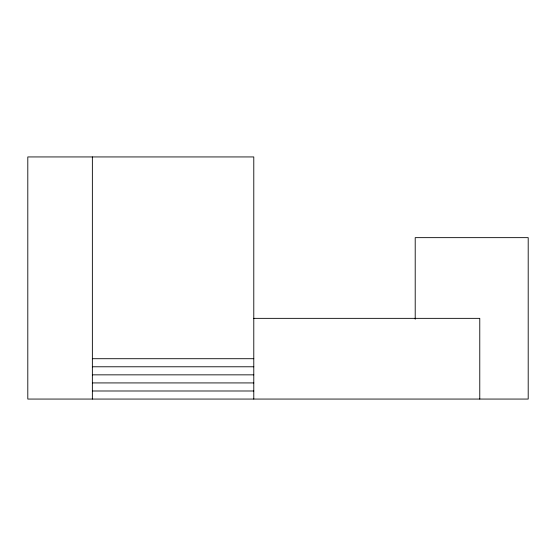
<?xml version="1.0" encoding="UTF-8"?>
<svg xmlns="http://www.w3.org/2000/svg" width="556" height="556" viewBox="0 0 556 556"><rect width="100%" height="100%" fill="white"/><g stroke="black" fill="none" stroke-linecap="round" stroke-linejoin="round"><path stroke-width="0.83" d="M253.786 318.352L479.772 318.352L479.772 399.062M92.365 358.71L253.786 358.71M92.365 366.779L253.786 366.779M92.365 374.848L253.786 374.848M92.365 382.924L253.786 382.924M92.365 390.993L253.786 390.993M415.207 319.22L415.207 237.648L528.2 237.648L528.2 399.062L27.8 399.062L27.8 156.938L253.786 156.938L253.786 399.062M92.365 156.938L92.365 399.062"/></g></svg>
